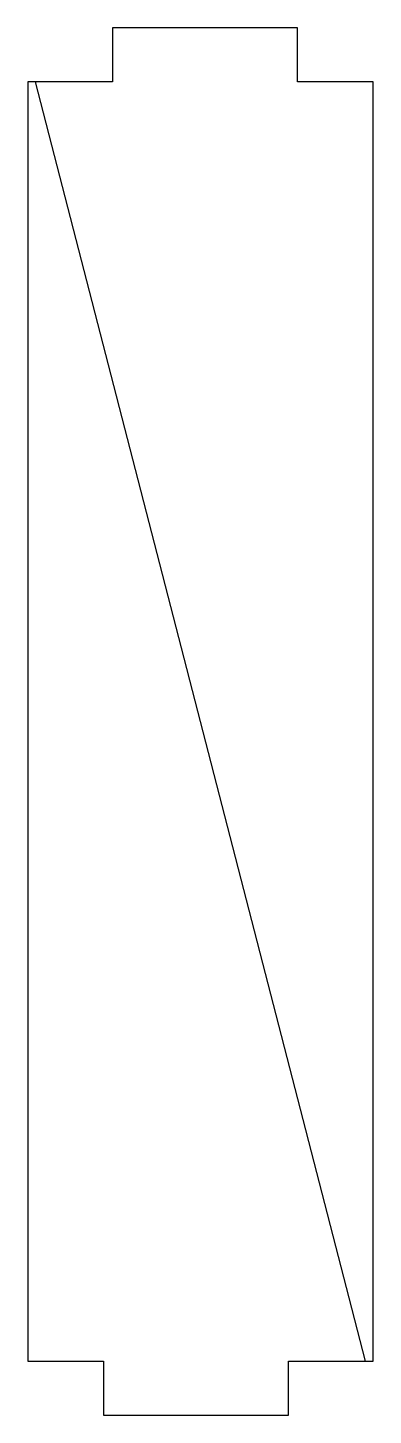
# Model space of a CAD drawing. Header units: millimetres. Extents: x 5.1 to 27.5, y 71.5 to 161.5.
import ezdxf

# ---------------------------------------------------------------- set-up
doc = ezdxf.new("R2010")
doc.units = ezdxf.units.MM
doc.layers.get('0').update_dxf_attribs({"linetype": 'CONTINUOUS'})

msp = doc.modelspace()

# ---------------------------------------------------------------- linework, layer by layer
for p, q in [((10.6, 161.51216), (10.6, 158.01216)), ((22.6, 161.51216), (10.6, 161.51216)), ((22.6, 158.01216), (22.6, 161.51216)), ((10.6, 158.01216), (5.6, 158.01216)), ((27.5, 158.01216), (22.6, 158.01216)), ((27.5, 75), (27.5, 158.01216)), ((27, 75), (27.5, 75))]:
    msp.add_line(p, q)
msp.add_lwpolyline([(22, 71.5), (22, 75), (27, 75), (5.6, 158.01216), (5.1, 158.01216), (5.1, 75), (10, 75), (10, 71.5)], close=True)

doc.saveas('drawing.dxf')
